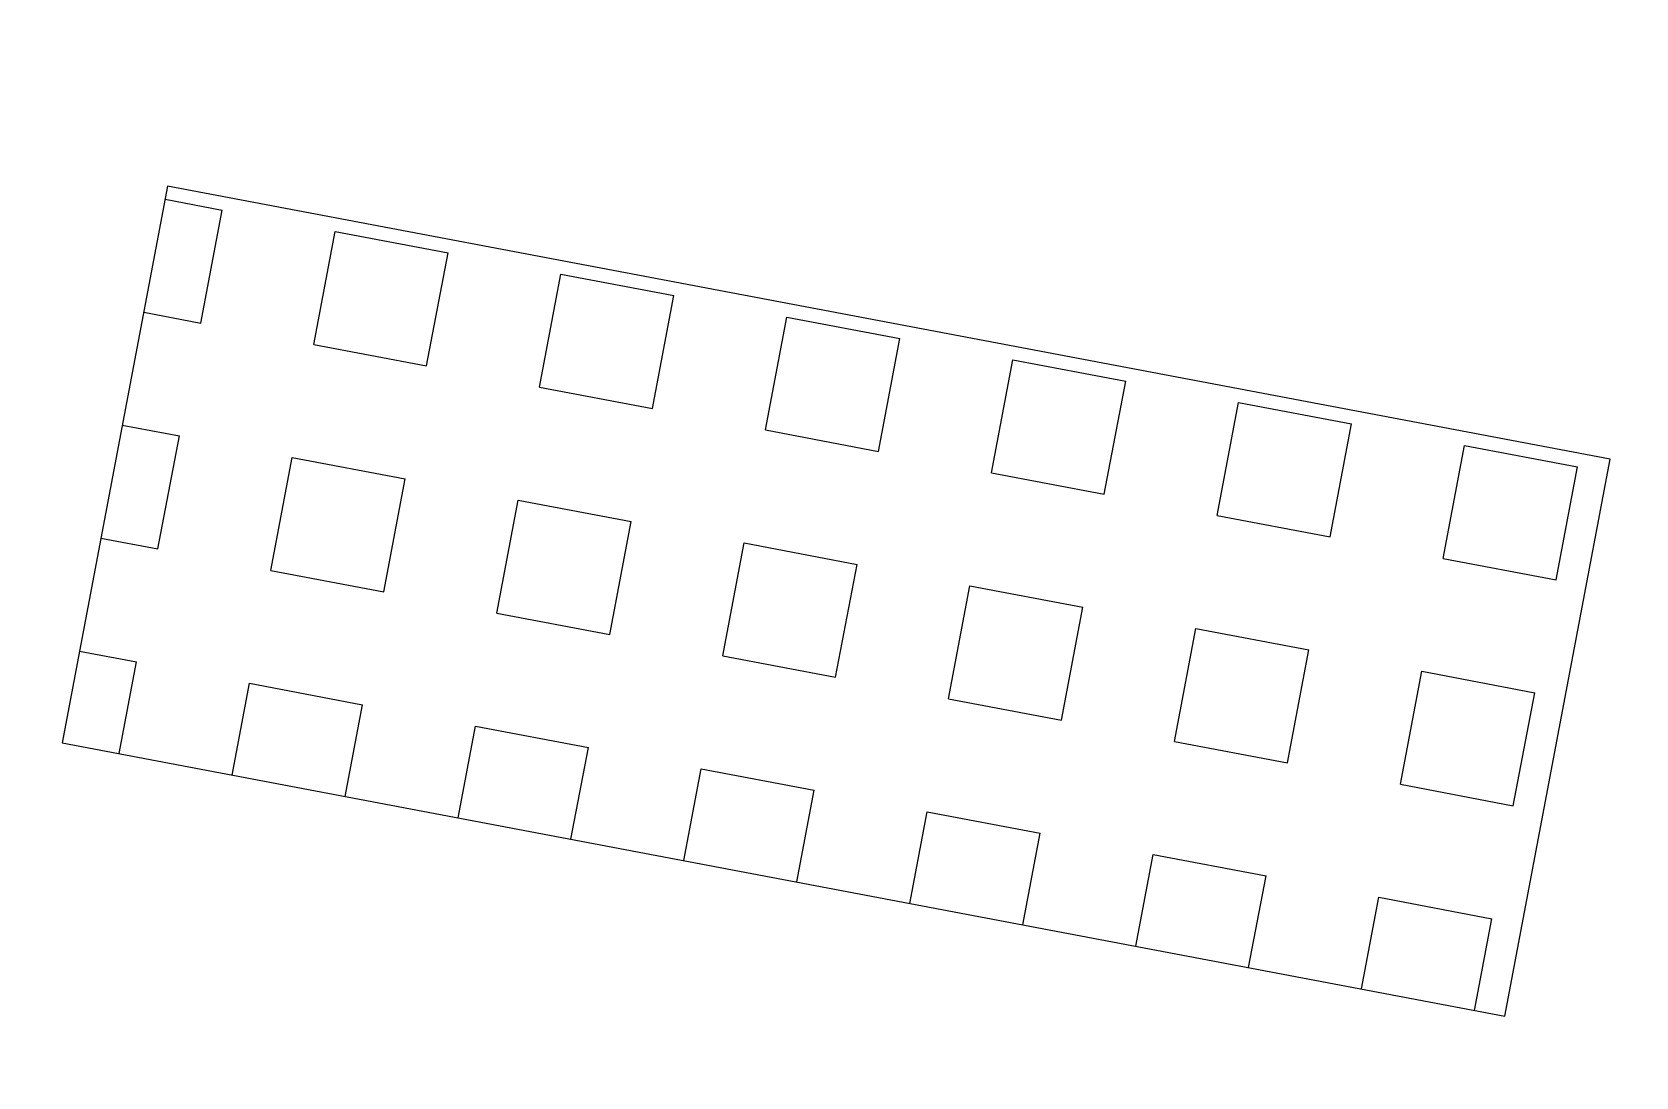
# Model space of a CAD drawing. Extents: x -2313930 to 3286427, y -3858277 to 2572692.
# Drawn here: x -8043 to -7346, y 11813 to 12268 of the extents above; entities that cross this region are included whole.
import ezdxf

# ---------------------------------------------------------------- set-up
doc = ezdxf.new("R2010")
doc.units = 0
doc.layers.add('_GAZELEC-RESERVATION 2', color=132, linetype='Continuous', lineweight=18)
doc.layers.add('prlm-VRD', color=2, linetype='Continuous')
doc.layers.add('SA - légende prestations', color=252, linetype='Continuous')

# ---------------------------------------------------------------- blocks, each defined once
blk = doc.blocks.new('A$C1F970F0F')
at = {"layer": 'SA - légende prestations'}
h = blk.add_hatch(dxfattribs=at)
h.set_pattern_fill('PAVES_EVERGREEN1', color=256, scale=99.99999999999999, angle=-10.72360141139323, style=0, pattern_type=2)
h.set_pattern_definition([(349.2763985886067, (-277130131.9127996, -473864736.8670803), (107.5571912845616, 30.51967566957789), [49.99999999999999, -49.99999999999999]), (79.27639858860677, (-277130131.9127996, -473864736.8670803), (-30.51967566957788, 107.5571912845616), [49.99999999999999, -49.99999999999999])])
h.paths.add_polyline_path([(-8024.459276316502, 12123.56517830765), (-7396.955225147143, 12004.72932457183), (-7351.105171344549, 12246.8371868288), (-7978.609222513907, 12365.67304056462)])
at = {"layer": 'SA - légende prestations', "elevation": 9.999999999999998e-08, "flags": 128}
blk.add_lwpolyline([(-8024.459276316502, 12123.56517830765), (-7396.955225147143, 12004.72932457183), (-7351.105171344549, 12246.8371868288), (-7978.609222513907, 12365.67304056462)], close=True, dxfattribs=at)

msp = doc.modelspace()

# ---------------------------------------------------------------- linework, layer by layer
at = {"layer": '_GAZELEC-RESERVATION 2'}
msp.add_circle((486248.4803309143, -227485.9628347494), 2800178.148749841, dxfattribs=at)

# ---------------------------------------------------------------- block references
at = {"layer": 'prlm-VRD'}
msp.add_blockref('A$C1F970F0F', (-5.729869075061288, -165.0016201740946), dxfattribs=at)

doc.saveas('drawing.dxf')
